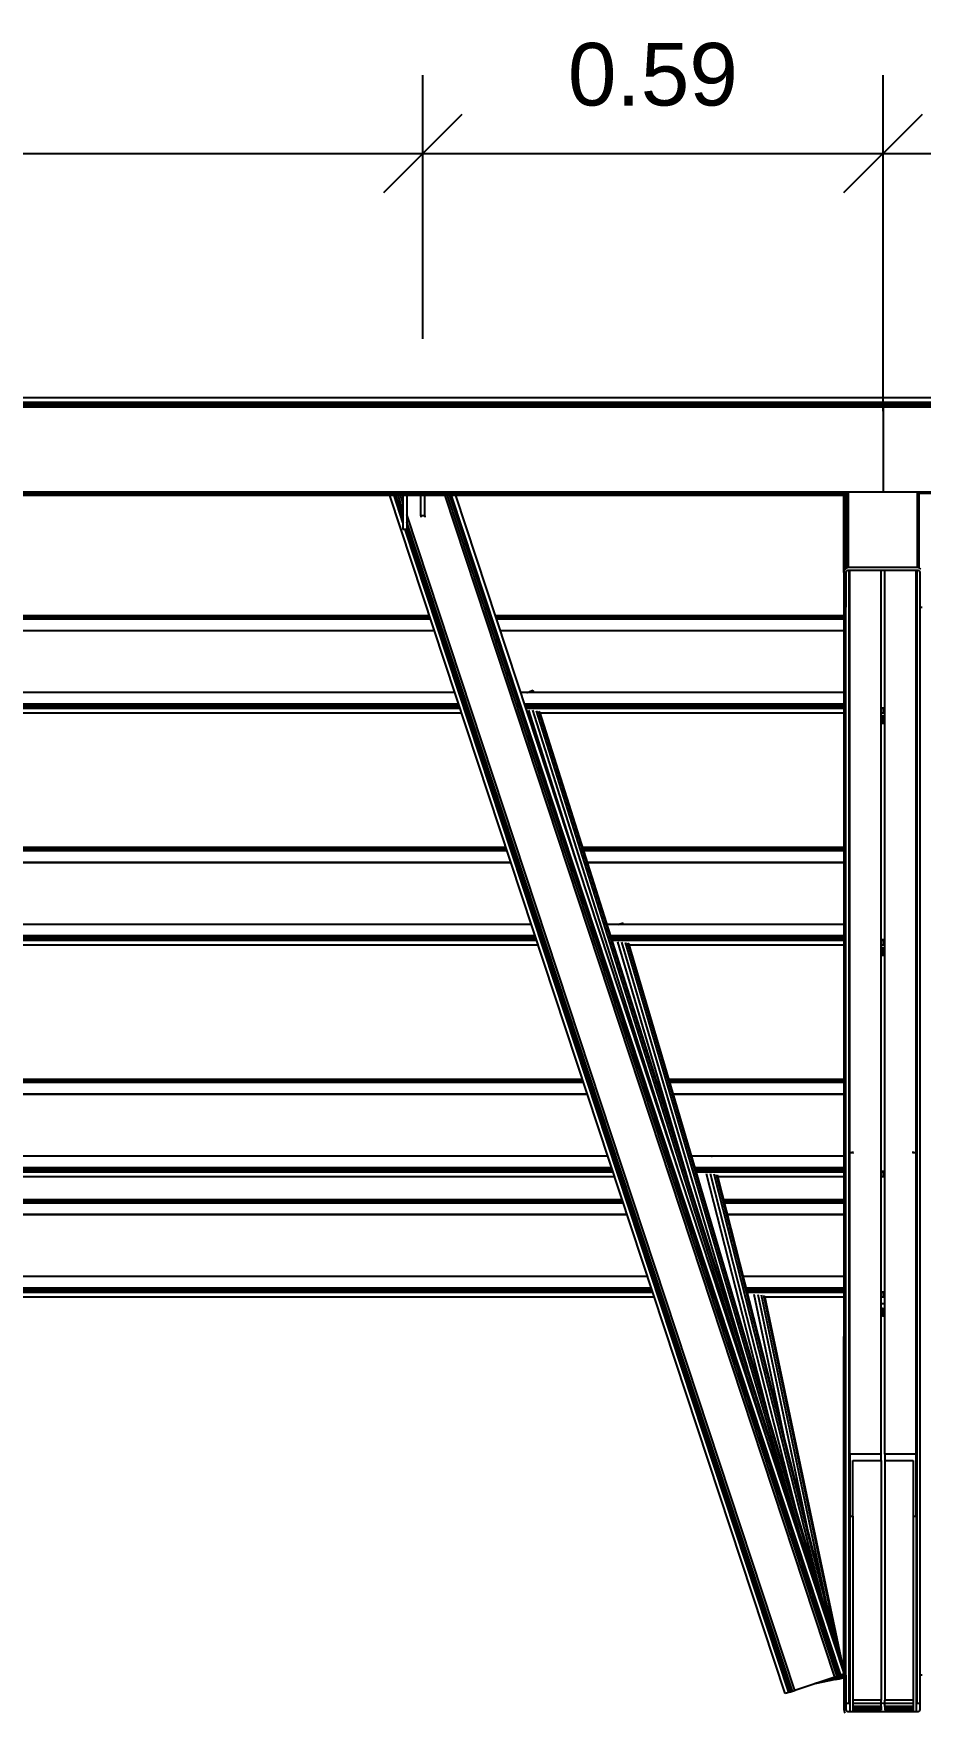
# Model space of a CAD drawing. Header units: millimetres. Extents: x 357 to 945, y 547 to 720.
# Drawn here: x 700.541 to 701.675, y 646.28 to 648.425 of the extents above; entities that cross this region are included whole.
import ezdxf

# ---------------------------------------------------------------- set-up
doc = ezdxf.new("R2010")
doc.units = ezdxf.units.MM
doc.header["$PDMODE"] = 34
doc.layers.add('LCL - COTAS', color=30, linetype='Continuous')
doc.layers.add('PLANTA-VIS', color=7, linetype='Continuous')
doc.styles.add('Arial', font='arial.ttf')
doc.dimstyles.new('1-100', dxfattribs={"dimscale": 2, "dimtxt": 0.04, "dimasz": 0.05, "dimexe": 0.05, "dimexo": 0.1, "dimgap": 0.03, "dimtad": 1, "dimzin": 1, "dimdsep": 46, "dimtxsty": 'Arial', "dimblk": 'OBLIQUE', "dimcen": 0, "dimclrd": 256, "dimclre": 256, "dimclrt": 256, "dimadec": 0, "dimazin": 0, "dimtfac": 1, "dimtofl": 0, "dimtmove": 2, "dimatfit": 3, "dimldrblk": 'OBLIQUE', "dimfxl": 0.04, "dimtolj": 1, "dimtzin": 1, "dimarcsym": 0})

# ---------------------------------------------------------------- blocks, each defined once
blk = doc.blocks.new('_OBLIQUE')
at = {"color": 0, "linetype": 'ByBlock', "lineweight": -2}
blk.add_line((-0.5, -0.5), (0.5, 0.5), dxfattribs=at)
blk = doc.blocks.new('*D190')
at = {"layer": 'Defpoints', "color": 0, "transparency": 16777216}
for p in [(701.0386, 648.2721), (698.3656, 647.8351), (701.0386, 647.8351)]:
    blk.add_point(p, dxfattribs=at)
at = {"layer": 'LCL - COTAS', "lineweight": -2, "transparency": 16777216}
for p, q in [((698.3656, 648.0351), (698.3656, 648.3721)), ((701.0386, 648.0351), (701.0386, 648.3721)), ((698.3656, 648.2721), (701.0386, 648.2721))]:
    blk.add_line(p, q, dxfattribs=at)
at = {"layer": 'LCL - COTAS', "lineweight": -2, "transparency": 16777216, "xscale": 0.1, "yscale": 0.1, "zscale": 0.1, "rotation": 180}
blk.add_blockref('_OBLIQUE', (698.3656, 648.2721), dxfattribs=at)
at = {"layer": 'LCL - COTAS', "lineweight": -2, "transparency": 16777216, "xscale": 0.1, "yscale": 0.1, "zscale": 0.1}
blk.add_blockref('_OBLIQUE', (701.0386, 648.2721), dxfattribs=at)
at = {"layer": 'LCL - COTAS', "transparency": 16777216, "insert": (699.7021, 648.3729), "char_height": 0.08, "attachment_point": 5, "style": 'Arial'}
blk.add_mtext('\\A1;2.67', dxfattribs=at)
blk = doc.blocks.new('*D192')
at = {"layer": 'Defpoints', "color": 0, "transparency": 16777216}
for p in [(701.6271, 648.2721), (701.6271, 647.9597), (701.0386, 647.8351)]:
    blk.add_point(p, dxfattribs=at)
at = {"layer": 'LCL - COTAS', "lineweight": -2, "transparency": 16777216}
for p, q in [((701.0386, 648.0351), (701.0386, 648.3721)), ((701.6271, 648.1597), (701.6271, 648.3721)), ((701.0386, 648.2721), (701.6271, 648.2721))]:
    blk.add_line(p, q, dxfattribs=at)
at = {"layer": 'LCL - COTAS', "lineweight": -2, "transparency": 16777216, "xscale": 0.1, "yscale": 0.1, "zscale": 0.1, "rotation": 180}
blk.add_blockref('_OBLIQUE', (701.0386, 648.2721), dxfattribs=at)
at = {"layer": 'LCL - COTAS', "lineweight": -2, "transparency": 16777216, "xscale": 0.1, "yscale": 0.1, "zscale": 0.1}
blk.add_blockref('_OBLIQUE', (701.6271, 648.2721), dxfattribs=at)
at = {"layer": 'LCL - COTAS', "transparency": 16777216, "insert": (701.3328, 648.3729), "char_height": 0.08, "attachment_point": 5, "style": 'Arial'}
blk.add_mtext('\\A1;0.59', dxfattribs=at)
blk = doc.blocks.new('*D198')
at = {"layer": 'Defpoints', "color": 0, "transparency": 16777216}
for p in [(702.2156, 648.2721), (702.2156, 647.8351), (701.6271, 647.7428)]:
    blk.add_point(p, dxfattribs=at)
at = {"layer": 'LCL - COTAS', "lineweight": -2, "transparency": 16777216}
for p, q in [((701.6271, 647.9428), (701.6271, 648.3721)), ((702.2156, 648.0351), (702.2156, 648.3721)), ((701.6271, 648.2721), (702.2156, 648.2721))]:
    blk.add_line(p, q, dxfattribs=at)
at = {"layer": 'LCL - COTAS', "lineweight": -2, "transparency": 16777216, "xscale": 0.1, "yscale": 0.1, "zscale": 0.1, "rotation": 180}
blk.add_blockref('_OBLIQUE', (701.6271, 648.2721), dxfattribs=at)
at = {"layer": 'LCL - COTAS', "lineweight": -2, "transparency": 16777216, "xscale": 0.1, "yscale": 0.1, "zscale": 0.1}
blk.add_blockref('_OBLIQUE', (702.2156, 648.2721), dxfattribs=at)
at = {"layer": 'LCL - COTAS', "transparency": 16777216, "insert": (701.9214, 648.3729), "char_height": 0.08, "attachment_point": 5, "style": 'Arial'}
blk.add_mtext('\\A1;0.59', dxfattribs=at)

msp = doc.modelspace()

# ---------------------------------------------------------------- linework, layer by layer
at = {"layer": 'PLANTA-VIS', "extrusion": (0, 1, 0)}
for p, q in [((701.6271, 647.95968), (697.7771, 647.95968)), ((706.5271, 647.95968), (701.6271, 647.95968)), ((701.6271, 647.95372), (701.6271, 647.95968)), ((701.6271, 647.95372), (701.6271, 647.95968)), ((701.6271, 647.95372), (697.7771, 647.95372)), ((701.6271, 647.95306), (697.7771, 647.95306)), ((701.6271, 647.95175), (697.7771, 647.95175)), ((701.6271, 647.94998), (697.7771, 647.94998)), ((701.6271, 647.94803), (697.7771, 647.94803)), ((706.5271, 647.95372), (701.6271, 647.95372)), ((701.6271, 647.95306), (701.6271, 647.95372)), ((701.6271, 647.95306), (701.6271, 647.95372)), ((706.5271, 647.95306), (701.6271, 647.95306)), ((701.6271, 647.95175), (701.6271, 647.95306)), ((701.6271, 647.95175), (701.6271, 647.95306)), ((706.5271, 647.95175), (701.6271, 647.95175)), ((701.6271, 647.94998), (701.6271, 647.95175)), ((701.6271, 647.94998), (701.6271, 647.95175)), ((706.5271, 647.94998), (701.6271, 647.94998)), ((701.6271, 647.94803), (701.6271, 647.94998)), ((701.6271, 647.94803), (701.6271, 647.94998)), ((706.5271, 647.94803), (701.6271, 647.94803)), ((701.6271, 647.94803), (701.6271, 647.83926)), ((701.6271, 647.94803), (701.6271, 647.83926)), ((701.6271, 647.83926), (697.7771, 647.83926)), ((701.58025, 647.83742), (697.82394, 647.83742)), ((701.5784, 647.83598), (697.8258, 647.83598)), ((701.57767, 647.83515), (697.82652, 647.83515)), ((701.57751, 647.83506), (697.82668, 647.83506)), ((701.50181, 646.30351), (700.99644, 647.83506)), ((701.0131, 647.80051), (701.0017, 647.83506)), ((701.0131, 647.80246), (701.00235, 647.83506)), ((701.0131, 647.80798), (701.00417, 647.83506)), ((701.0131, 647.81627), (701.0069, 647.83506)), ((701.0131, 647.82605), (701.01013, 647.83506)), ((701.0131, 647.83506), (701.0131, 647.79139)), ((701.0181, 647.83506), (701.0181, 647.79139)), ((701.0361, 647.80919), (701.0361, 647.83506)), ((701.0411, 647.80919), (701.0411, 647.83506)), ((701.56544, 646.3245), (701.06699, 647.83506)), ((701.56834, 646.32546), (701.07021, 647.83506)), ((701.57081, 646.32627), (701.07295, 647.83506)), ((701.57246, 646.32682), (701.07478, 647.83506)), ((701.57303, 646.32701), (701.07541, 647.83506)), ((701.57778, 646.32857), (701.08068, 647.83506)), ((701.5771, 647.73672), (701.5771, 647.83506)), ((701.57755, 647.73904), (701.57755, 647.8351)), ((701.57885, 647.74101), (701.57885, 647.83658)), ((701.5808, 647.74233), (701.5808, 647.83777)), ((701.5831, 647.74279), (701.5831, 647.8382)), ((706.5271, 647.83926), (701.6271, 647.83926)), ((701.6271, 647.83926), (701.6271, 647.8382)), ((701.6271, 647.83926), (701.6271, 647.8382)), ((701.6711, 647.74279), (701.6711, 647.8382)), ((701.67339, 647.74233), (701.67339, 647.83777)), ((705.38025, 647.83742), (701.67394, 647.83742)), ((701.51416, 646.30758), (701.0181, 647.8109)), ((701.0411, 647.80919), (701.0361, 647.80919)), ((701.0361, 647.80919), (701.0361, 647.80724)), ((701.0411, 647.80919), (701.0411, 647.80724)), ((701.0181, 647.79139), (701.0131, 647.79139)), ((701.50656, 646.30507), (701.01611, 647.79139)), ((701.50714, 646.30526), (701.01676, 647.79139)), ((701.51125, 646.30662), (701.0181, 647.80112)), ((701.50878, 646.30581), (701.0181, 647.79282)), ((701.57755, 647.73904), (701.5771, 647.73672)), ((701.5771, 647.73672), (701.5771, 647.69222)), ((701.57885, 647.74101), (701.57755, 647.73904)), ((701.5808, 647.74233), (701.57885, 647.74101)), ((701.5801, 647.73672), (701.58033, 647.73788)), ((701.5801, 647.69222), (701.5801, 647.73672)), ((701.58033, 647.73788), (701.58098, 647.73886)), ((701.5831, 647.74279), (701.5808, 647.74233)), ((701.58098, 647.73886), (701.58195, 647.73953)), ((701.58195, 647.73953), (701.5831, 647.73975)), ((701.6711, 647.74279), (701.5831, 647.74279)), ((701.5831, 647.73975), (701.6711, 647.73975)), ((701.5836, 646.29104), (701.5836, 647.73975)), ((701.5846, 646.99657), (701.5846, 647.73975)), ((701.6246, 646.60951), (701.6246, 647.73975)), ((701.6296, 646.60951), (701.6296, 647.73975)), ((701.6696, 646.99657), (701.6696, 647.73975)), ((701.6706, 646.29104), (701.6706, 647.73975)), ((701.67339, 647.74233), (701.6711, 647.74279)), ((701.6711, 647.73975), (701.67224, 647.73953)), ((701.67224, 647.73953), (701.67322, 647.73886)), ((701.67322, 647.73886), (701.67387, 647.73788)), ((701.67534, 647.74101), (701.67339, 647.74233)), ((701.67387, 647.73788), (701.6741, 647.73672)), ((701.6741, 647.73672), (701.6741, 647.69222)), ((701.04798, 647.67887), (698.35622, 647.67887)), ((701.0475, 647.68031), (698.35669, 647.68031)), ((701.04723, 647.68114), (698.35697, 647.68114)), ((701.0472, 647.68123), (698.357, 647.68123)), ((701.5771, 647.68123), (701.13144, 647.68123)), ((701.5771, 647.68114), (701.13147, 647.68114)), ((701.5771, 647.68031), (701.13174, 647.68031)), ((701.5771, 647.67887), (701.13222, 647.67887)), ((701.5771, 647.69222), (701.5801, 647.69222)), ((701.5771, 647.69222), (701.5771, 646.75994)), ((701.5796, 646.32715), (701.5796, 647.69222)), ((701.6741, 647.69222), (701.6771, 647.69222)), ((701.6746, 646.32715), (701.6746, 647.69222)), ((701.0536, 647.66183), (698.3506, 647.66183)), ((701.05348, 647.6622), (698.35072, 647.6622)), ((701.04858, 647.67703), (698.35561, 647.67703)), ((701.5771, 647.67703), (701.13282, 647.67703)), ((701.5771, 647.6622), (701.13772, 647.6622)), ((701.5771, 647.66183), (701.13784, 647.66183)), ((701.07958, 647.58309), (698.32461, 647.58309)), ((701.5771, 647.58309), (701.16382, 647.58309)), ((701.17165, 647.58309), (701.176, 647.58447)), ((701.17167, 647.58309), (701.17198, 647.58319)), ((701.17198, 647.58319), (701.176, 647.58447)), ((701.17201, 647.58309), (701.17198, 647.58319)), ((701.17477, 647.58407), (701.17486, 647.58411)), ((701.17963, 647.58562), (701.17486, 647.58411)), ((701.176, 647.58447), (701.17869, 647.58532)), ((701.17644, 647.58309), (701.176, 647.58447)), ((701.17869, 647.58532), (701.17963, 647.58562)), ((701.1794, 647.58309), (701.17869, 647.58532)), ((701.18043, 647.58309), (701.17963, 647.58562)), ((701.08832, 647.55661), (698.31588, 647.55661)), ((701.08635, 647.56257), (698.31784, 647.56257)), ((701.08614, 647.56323), (698.31806, 647.56323)), ((701.0857, 647.56455), (698.3185, 647.56455)), ((701.08512, 647.56631), (698.31908, 647.56631)), ((701.08448, 647.56826), (698.31972, 647.56826)), ((701.5771, 647.56826), (701.16872, 647.56826)), ((701.5771, 647.56631), (701.16936, 647.56631)), ((701.5771, 647.56455), (701.16994, 647.56455)), ((701.5771, 647.56323), (701.17037, 647.56323)), ((701.5771, 647.56257), (701.17059, 647.56257)), ((701.23806, 647.35811), (701.17394, 647.56055)), ((701.36807, 646.96411), (701.1792, 647.5604)), ((701.47839, 646.62977), (701.18376, 647.55997)), ((701.55217, 646.4062), (701.18692, 647.55934)), ((701.57793, 646.32812), (701.18819, 647.55859)), ((701.5771, 647.55661), (701.18882, 647.55661)), ((701.6271, 647.56323), (701.6246, 647.56323)), ((701.6271, 647.56257), (701.6246, 647.56257)), ((701.6271, 647.55661), (701.6246, 647.55661)), ((701.62506, 647.55028), (701.62501, 647.54972)), ((701.62501, 647.54972), (701.6296, 647.55005)), ((701.62514, 647.55082), (701.62506, 647.55028)), ((701.62506, 647.55028), (701.6296, 647.55062)), ((701.62525, 647.55133), (701.62514, 647.55082)), ((701.62514, 647.55082), (701.6296, 647.55115)), ((701.62539, 647.55179), (701.62525, 647.55133)), ((701.62525, 647.55133), (701.6296, 647.55165)), ((701.62556, 647.5522), (701.62539, 647.55179)), ((701.62539, 647.55179), (701.6296, 647.5521)), ((701.62575, 647.55255), (701.62556, 647.5522)), ((701.62556, 647.5522), (701.6296, 647.55249)), ((701.62596, 647.55284), (701.62575, 647.55255)), ((701.62575, 647.55255), (701.6296, 647.55283)), ((701.62596, 647.55284), (701.6296, 647.5531)), ((701.62619, 647.55306), (701.62596, 647.55284)), ((701.62619, 647.55306), (701.6296, 647.55331)), ((701.62644, 647.5532), (701.62619, 647.55306)), ((701.62644, 647.5532), (701.6296, 647.55344)), ((701.62669, 647.55328), (701.62644, 647.5532)), ((701.62669, 647.55328), (701.6296, 647.55349)), ((701.6271, 647.56382), (701.6271, 647.56323)), ((701.6271, 647.56382), (701.6271, 647.56323)), ((701.6296, 647.56323), (701.6271, 647.56323)), ((701.6271, 647.56323), (701.6271, 647.56257)), ((701.6271, 647.56323), (701.6271, 647.56257)), ((701.6296, 647.56257), (701.6271, 647.56257)), ((701.6271, 647.56257), (701.6271, 647.55661)), ((701.6271, 647.56257), (701.6271, 647.55661)), ((701.6296, 647.55661), (701.6271, 647.55661)), ((701.62491, 647.54854), (701.62489, 647.54794)), ((701.62489, 647.54794), (701.6249, 647.54735)), ((701.6249, 647.54735), (701.62496, 647.54679)), ((701.62496, 647.54913), (701.62491, 647.54854)), ((701.625, 647.5494), (701.62496, 647.54913)), ((701.62496, 647.54679), (701.62504, 647.54625)), ((701.62501, 647.54972), (701.625, 647.54913)), ((701.625, 647.54913), (701.6296, 647.54947)), ((701.625, 647.54913), (701.62501, 647.54854)), ((701.62501, 647.54854), (701.6296, 647.54887)), ((701.62501, 647.54854), (701.62507, 647.54794)), ((701.62504, 647.54625), (701.62516, 647.54574)), ((701.62507, 647.54794), (701.6296, 647.54827)), ((701.62507, 647.54794), (701.62515, 647.54735)), ((701.62515, 647.54735), (701.6296, 647.54768)), ((701.62515, 647.54735), (701.62526, 647.54679)), ((701.62516, 647.54574), (701.6253, 647.54528)), ((701.62526, 647.54679), (701.6296, 647.5471)), ((701.62526, 647.54679), (701.62541, 647.54625)), ((701.6253, 647.54528), (701.62548, 647.54487)), ((701.62541, 647.54625), (701.6296, 647.54655)), ((701.62541, 647.54625), (701.62558, 647.54574)), ((701.62548, 647.54487), (701.62568, 647.54452)), ((701.62558, 647.54574), (701.6296, 647.54604)), ((701.62558, 647.54574), (701.62577, 647.54528)), ((701.62568, 647.54452), (701.62591, 647.54424)), ((701.62577, 647.54528), (701.6296, 647.54556)), ((701.62577, 647.54528), (701.62599, 647.54487)), ((701.62591, 647.54424), (701.62615, 647.54402)), ((701.62599, 647.54487), (701.6296, 647.54514)), ((701.62599, 647.54487), (701.62622, 647.54452)), ((701.62615, 647.54402), (701.62641, 647.54387)), ((701.62622, 647.54452), (701.6296, 647.54477)), ((701.62622, 647.54452), (701.62647, 647.54424)), ((701.62641, 647.54387), (701.62668, 647.54379)), ((701.62647, 647.54424), (701.6296, 647.54447)), ((701.62647, 647.54424), (701.62673, 647.54402)), ((701.62668, 647.54379), (701.62695, 647.54379)), ((701.6296, 647.54357), (701.62668, 647.54379)), ((701.62673, 647.54402), (701.6296, 647.54423)), ((701.62673, 647.54402), (701.62699, 647.54387)), ((701.62695, 647.54379), (701.62723, 647.54387)), ((701.6296, 647.54359), (701.62695, 647.54379)), ((701.62699, 647.54387), (701.6296, 647.54406)), ((701.62699, 647.54387), (701.62711, 647.54383)), ((701.6296, 647.54368), (701.62723, 647.54387)), ((701.62781, 647.54383), (701.6296, 647.54396)), ((701.6296, 647.54385), (701.62897, 647.5439)), ((701.62914, 647.54391), (701.6296, 647.54395)), ((701.14634, 647.38078), (698.25786, 647.38078)), ((701.14573, 647.38262), (698.25846, 647.38262)), ((701.14526, 647.38406), (698.25894, 647.38406)), ((701.14498, 647.38489), (698.25921, 647.38489)), ((701.14495, 647.38498), (698.25924, 647.38498)), ((701.5771, 647.38498), (701.24318, 647.38498)), ((701.5771, 647.38489), (701.24321, 647.38489)), ((701.5771, 647.38406), (701.24347, 647.38406)), ((701.5771, 647.38262), (701.24393, 647.38262)), ((701.5771, 647.38078), (701.24451, 647.38078)), ((701.15136, 647.36558), (698.25284, 647.36558)), ((701.15123, 647.36595), (698.25296, 647.36595)), ((701.5771, 647.36595), (701.24921, 647.36595)), ((701.5771, 647.36558), (701.24933, 647.36558)), ((701.18223, 647.27201), (698.22196, 647.27201)), ((701.17734, 647.28684), (698.22686, 647.28684)), ((701.5771, 647.28684), (701.27427, 647.28684)), ((701.5771, 647.27201), (701.27897, 647.27201)), ((701.28823, 647.28684), (701.29061, 647.28754)), ((701.28948, 647.2872), (701.29331, 647.28834)), ((701.29061, 647.28754), (701.29331, 647.28834)), ((701.29082, 647.28684), (701.29061, 647.28754)), ((701.29331, 647.28834), (701.29426, 647.28862)), ((701.29376, 647.28684), (701.29331, 647.28834)), ((701.29479, 647.28684), (701.29426, 647.28862)), ((701.18608, 647.26036), (698.21812, 647.26036)), ((701.18411, 647.26632), (698.22009, 647.26632)), ((701.18389, 647.26698), (698.2203, 647.26698)), ((701.18346, 647.2683), (698.22074, 647.2683)), ((701.18287, 647.27006), (698.22132, 647.27006)), ((701.5771, 647.27006), (701.27958, 647.27006)), ((701.5771, 647.2683), (701.28014, 647.2683)), ((701.5771, 647.26698), (701.28056, 647.26698)), ((701.5771, 647.26632), (701.28077, 647.26632)), ((701.37736, 646.96137), (701.28789, 647.2643)), ((701.45414, 646.71895), (701.29312, 647.26415)), ((701.5193, 646.51323), (701.29765, 647.26372)), ((701.56277, 646.37599), (701.30077, 647.26309)), ((701.57816, 646.32737), (701.30202, 647.26234)), ((701.5771, 647.26036), (701.30261, 647.26036)), ((701.6271, 647.26698), (701.6246, 647.26698)), ((701.6271, 647.26632), (701.6246, 647.26632)), ((701.6271, 647.26036), (701.6246, 647.26036)), ((701.62465, 647.25457), (701.6246, 647.25445)), ((701.62489, 647.25507), (701.62465, 647.25457)), ((701.62516, 647.25553), (701.62489, 647.25507)), ((701.6249, 647.25347), (701.62489, 647.25288)), ((701.62489, 647.25288), (701.6296, 647.25325)), ((701.62489, 647.25288), (701.62491, 647.25229)), ((701.62496, 647.25403), (701.6249, 647.25347)), ((701.6249, 647.25347), (701.6296, 647.25383)), ((701.62491, 647.25229), (701.6296, 647.25265)), ((701.62491, 647.25229), (701.62496, 647.25169)), ((701.62504, 647.25457), (701.62496, 647.25403)), ((701.62496, 647.25403), (701.6296, 647.2544)), ((701.62496, 647.25169), (701.6296, 647.25205)), ((701.62496, 647.25169), (701.62505, 647.2511)), ((701.62516, 647.25508), (701.62504, 647.25457)), ((701.62504, 647.25457), (701.6296, 647.25493)), ((701.62505, 647.2511), (701.6296, 647.25146)), ((701.62505, 647.2511), (701.62517, 647.25054)), ((701.62546, 647.25594), (701.62516, 647.25553)), ((701.6253, 647.25554), (701.62516, 647.25508)), ((701.62516, 647.25508), (701.6296, 647.25542)), ((701.62517, 647.25054), (701.6296, 647.25088)), ((701.62517, 647.25054), (701.62532, 647.25)), ((701.62548, 647.25595), (701.6253, 647.25554)), ((701.6253, 647.25554), (701.6296, 647.25587)), ((701.62532, 647.25), (701.6296, 647.25033)), ((701.62532, 647.25), (701.6255, 647.24949)), ((701.6255, 647.25597), (701.62546, 647.25594)), ((701.62568, 647.2563), (701.62548, 647.25595)), ((701.62548, 647.25595), (701.6296, 647.25627)), ((701.6255, 647.24949), (701.6296, 647.24981)), ((701.6255, 647.24949), (701.6257, 647.24903)), ((701.62568, 647.2563), (701.6296, 647.2566)), ((701.62591, 647.25658), (701.62568, 647.2563)), ((701.62591, 647.25658), (701.6296, 647.25687)), ((701.62615, 647.2568), (701.62591, 647.25658)), ((701.62615, 647.2568), (701.6296, 647.25707)), ((701.62641, 647.25695), (701.62615, 647.2568)), ((701.62641, 647.25695), (701.6296, 647.2572)), ((701.62668, 647.25703), (701.62641, 647.25695)), ((701.62668, 647.25703), (701.6296, 647.25726)), ((701.6271, 647.26757), (701.6271, 647.26698)), ((701.6271, 647.26757), (701.6271, 647.26698)), ((701.6296, 647.26698), (701.6271, 647.26698)), ((701.6271, 647.26698), (701.6271, 647.26632)), ((701.6271, 647.26698), (701.6271, 647.26632)), ((701.6296, 647.26632), (701.6271, 647.26632)), ((701.6271, 647.26632), (701.6271, 647.26036)), ((701.6271, 647.26632), (701.6271, 647.26036)), ((701.6296, 647.26036), (701.6271, 647.26036)), ((701.6246, 647.24922), (701.62468, 647.24904)), ((701.62468, 647.24904), (701.62493, 647.24863)), ((701.62493, 647.24863), (701.62521, 647.24828)), ((701.62521, 647.24828), (701.62551, 647.248)), ((701.62551, 647.248), (701.62585, 647.24778)), ((701.6257, 647.24903), (701.6296, 647.24934)), ((701.6257, 647.24903), (701.62593, 647.24862)), ((701.62585, 647.24778), (701.6262, 647.24763)), ((701.62593, 647.24862), (701.6296, 647.24891)), ((701.62593, 647.24862), (701.62617, 647.24827)), ((701.62617, 647.24827), (701.6296, 647.24854)), ((701.62617, 647.24827), (701.62643, 647.24799)), ((701.6262, 647.24763), (701.62657, 647.24755)), ((701.62643, 647.24799), (701.6296, 647.24823)), ((701.62643, 647.24799), (701.6267, 647.24777)), ((701.62657, 647.24755), (701.62695, 647.24755)), ((701.6296, 647.24719), (701.62657, 647.24755)), ((701.6267, 647.24777), (701.6296, 647.24799)), ((701.6267, 647.24777), (701.62698, 647.24762)), ((701.62695, 647.24755), (701.62711, 647.24759)), ((701.6296, 647.24723), (701.62695, 647.24755)), ((701.62698, 647.24762), (701.6296, 647.24782)), ((701.62698, 647.24762), (701.62711, 647.24758)), ((701.62759, 647.24757), (701.6296, 647.24773)), ((701.6296, 647.24735), (701.62772, 647.24758)), ((701.62876, 647.24764), (701.6296, 647.2477)), ((701.6296, 647.24755), (701.6288, 647.24764)), ((701.2441, 647.08453), (698.1601, 647.08453)), ((701.24349, 647.08637), (698.16071, 647.08637)), ((701.24301, 647.08781), (698.16118, 647.08781)), ((701.24274, 647.08864), (698.16146, 647.08864)), ((701.24271, 647.08873), (698.16149, 647.08873)), ((701.5771, 647.08873), (701.3533, 647.08873)), ((701.5771, 647.08864), (701.35333, 647.08864)), ((701.5771, 647.08781), (701.35357, 647.08781)), ((701.5771, 647.08637), (701.354, 647.08637)), ((701.5771, 647.08453), (701.35454, 647.08453)), ((701.24911, 647.06933), (698.15509, 647.06933)), ((701.24899, 647.0697), (698.15521, 647.0697)), ((701.5771, 647.0697), (701.35892, 647.0697)), ((701.5771, 647.06933), (701.35903, 647.06933)), ((701.5846, 646.99495), (701.5846, 646.99657)), ((701.5846, 646.99495), (701.5846, 646.99379)), ((701.5886, 646.99495), (701.5846, 646.99495)), ((701.5846, 646.60951), (701.5846, 646.99379)), ((701.5886, 646.99495), (701.5886, 646.99657)), ((701.5886, 646.99495), (701.5886, 646.99379)), ((701.6656, 646.99495), (701.6656, 646.99657)), ((701.6656, 646.99495), (701.6656, 646.99379)), ((701.6696, 646.99495), (701.6656, 646.99495)), ((701.6696, 646.99495), (701.6696, 646.99657)), ((701.6696, 646.99495), (701.6696, 646.99379)), ((701.6696, 646.60951), (701.6696, 646.99379)), ((701.28165, 646.97073), (698.12255, 646.97073)), ((701.28121, 646.97205), (698.12298, 646.97205)), ((701.28063, 646.97381), (698.12357, 646.97381)), ((701.27999, 646.97576), (698.12421, 646.97576)), ((701.27509, 646.99059), (698.1291, 646.99059)), ((701.5771, 646.99059), (701.38228, 646.99059)), ((701.5771, 646.97576), (701.38666, 646.97576)), ((701.5771, 646.97381), (701.38724, 646.97381)), ((701.5771, 646.97205), (701.38776, 646.97205)), ((701.5771, 646.97073), (701.38815, 646.97073)), ((701.40775, 646.99059), (701.4081, 646.99068)), ((701.40775, 646.99059), (701.4081, 646.99068)), ((701.4081, 646.99068), (701.40906, 646.99092)), ((701.40813, 646.99059), (701.4081, 646.99068)), ((701.40915, 646.99059), (701.40906, 646.99092)), ((701.6271, 646.97073), (701.6246, 646.97073)), ((701.6271, 646.97132), (701.6271, 646.97073)), ((701.6271, 646.97132), (701.6271, 646.97073)), ((701.6296, 646.97073), (701.6271, 646.97073)), ((701.6271, 646.97073), (701.6271, 646.97007)), ((701.6271, 646.97073), (701.6271, 646.97007)), ((701.28383, 646.96411), (698.12036, 646.96411)), ((701.28186, 646.97007), (698.12233, 646.97007)), ((701.5771, 646.97007), (701.38834, 646.97007)), ((701.48043, 646.65828), (701.40147, 646.96805)), ((701.51791, 646.53139), (701.40665, 646.9679)), ((701.5497, 646.42374), (701.41111, 646.96747)), ((701.57093, 646.35185), (701.41418, 646.96684)), ((701.57825, 646.32715), (701.41539, 646.96609)), ((701.5771, 646.96411), (701.4159, 646.96411)), ((701.6271, 646.97007), (701.6246, 646.97007)), ((701.6271, 646.96411), (701.6246, 646.96411)), ((701.6296, 646.97007), (701.6271, 646.97007)), ((701.6271, 646.97007), (701.6271, 646.96411)), ((701.6271, 646.97007), (701.6271, 646.96411)), ((701.6296, 646.96411), (701.6271, 646.96411)), ((701.29487, 646.93065), (698.10932, 646.93065)), ((701.29427, 646.93248), (698.10993, 646.93248)), ((701.29379, 646.93393), (698.11041, 646.93393)), ((701.29352, 646.93476), (698.11068, 646.93476)), ((701.29349, 646.93485), (698.11071, 646.93485)), ((701.5771, 646.93485), (701.42335, 646.93485)), ((701.5771, 646.93476), (701.42338, 646.93476)), ((701.5771, 646.93393), (701.42359, 646.93393)), ((701.5771, 646.93248), (701.42396, 646.93248)), ((701.5771, 646.93065), (701.42442, 646.93065)), ((701.29989, 646.91544), (698.10431, 646.91544)), ((701.29977, 646.91581), (698.10443, 646.91581)), ((701.5771, 646.91581), (701.42821, 646.91581)), ((701.5771, 646.91544), (701.4283, 646.91544)), ((701.33077, 646.82186), (698.07343, 646.82186)), ((701.32587, 646.8367), (698.07832, 646.8367)), ((701.5771, 646.8367), (701.44837, 646.8367)), ((701.5771, 646.82186), (701.45215, 646.82186)), ((701.3346, 646.81025), (698.06959, 646.81025)), ((701.33264, 646.81618), (698.07155, 646.81618)), ((701.33243, 646.81684), (698.07177, 646.81684)), ((701.33199, 646.81815), (698.0722, 646.81815)), ((701.33141, 646.81992), (698.07279, 646.81992)), ((701.5771, 646.81992), (701.45265, 646.81992)), ((701.5771, 646.81815), (701.4531, 646.81815)), ((701.5771, 646.81684), (701.45343, 646.81684)), ((701.5771, 646.81618), (701.4536, 646.81618)), ((701.50057, 646.6319), (701.46214, 646.81354)), ((701.5305, 646.51447), (701.46726, 646.81339)), ((701.55587, 646.41495), (701.47166, 646.81297)), ((701.57278, 646.3486), (701.47467, 646.81234)), ((701.57833, 646.32715), (701.47584, 646.81159)), ((701.5771, 646.81025), (701.47613, 646.81025)), ((701.6271, 646.81684), (701.6246, 646.81684)), ((701.6271, 646.81618), (701.6246, 646.81618)), ((701.6271, 646.81025), (701.6246, 646.81025)), ((701.6296, 646.80181), (701.6246, 646.80181)), ((701.6271, 646.81745), (701.6271, 646.81684)), ((701.6271, 646.81745), (701.6271, 646.81684)), ((701.6296, 646.81684), (701.6271, 646.81684)), ((701.6271, 646.81684), (701.6271, 646.81618)), ((701.6271, 646.81684), (701.6271, 646.81618)), ((701.6296, 646.81618), (701.6271, 646.81618)), ((701.6271, 646.81618), (701.6271, 646.81025)), ((701.6271, 646.81618), (701.6271, 646.81025)), ((701.6296, 646.81025), (701.6271, 646.81025)), ((701.6246, 646.79384), (701.6296, 646.79444)), ((701.62468, 646.79428), (701.6246, 646.7941)), ((701.6246, 646.79335), (701.6296, 646.79396)), ((701.6246, 646.79283), (701.6296, 646.79344)), ((701.6246, 646.79227), (701.6296, 646.79288)), ((701.6246, 646.79169), (701.6296, 646.7923)), ((701.6246, 646.7911), (701.6296, 646.7917)), ((701.6246, 646.79049), (701.6296, 646.7911)), ((701.6246, 646.78989), (701.6296, 646.7905)), ((701.6246, 646.78931), (701.6296, 646.78992)), ((701.6246, 646.78887), (701.62465, 646.78875)), ((701.62465, 646.78875), (701.6296, 646.78935)), ((701.62465, 646.78875), (701.62489, 646.78825)), ((701.62468, 646.79428), (701.6296, 646.79488)), ((701.62493, 646.79469), (701.62468, 646.79428)), ((701.62489, 646.78825), (701.6296, 646.78882)), ((701.62489, 646.78825), (701.62516, 646.78779)), ((701.62493, 646.79469), (701.6296, 646.79526)), ((701.62521, 646.79504), (701.62493, 646.79469)), ((701.62516, 646.78779), (701.6296, 646.78833)), ((701.62516, 646.78779), (701.62546, 646.78738)), ((701.62521, 646.79504), (701.6296, 646.79557)), ((701.62551, 646.79533), (701.62521, 646.79504)), ((701.62546, 646.78738), (701.6296, 646.78788)), ((701.62546, 646.78738), (701.62579, 646.78703)), ((701.62551, 646.79533), (701.6296, 646.79582)), ((701.62585, 646.79554), (701.62551, 646.79533)), ((701.62579, 646.78703), (701.6296, 646.78749)), ((701.62579, 646.78703), (701.62614, 646.78675)), ((701.62585, 646.79554), (701.6296, 646.796)), ((701.6262, 646.79569), (701.62585, 646.79554)), ((701.62614, 646.78675), (701.6296, 646.78717)), ((701.62614, 646.78675), (701.62651, 646.78653)), ((701.6262, 646.79569), (701.6296, 646.79611)), ((701.62657, 646.79577), (701.6262, 646.79569)), ((701.62651, 646.78653), (701.6296, 646.7869)), ((701.62651, 646.78653), (701.62688, 646.78638)), ((701.62657, 646.79577), (701.6296, 646.79614)), ((701.62688, 646.78638), (701.6296, 646.78671)), ((701.62688, 646.78638), (701.62726, 646.7863)), ((701.62726, 646.7863), (701.6296, 646.78659)), ((701.62726, 646.7863), (701.62764, 646.7863)), ((701.62764, 646.7863), (701.6296, 646.78654)), ((701.5771, 646.33297), (701.5771, 646.75994)), ((701.6246, 646.60951), (701.5846, 646.60951)), ((701.5846, 646.60951), (701.5846, 646.53045)), ((701.6246, 646.6016), (701.6246, 646.60951)), ((701.6696, 646.60951), (701.6296, 646.60951)), ((701.6296, 646.60951), (701.6296, 646.6016)), ((701.6696, 646.53045), (701.6696, 646.60951)), ((701.5886, 646.53045), (701.5886, 646.6016)), ((701.5886, 646.6016), (701.6246, 646.6016)), ((701.6246, 646.6016), (701.6246, 646.29507)), ((701.6296, 646.6016), (701.6296, 646.29507)), ((701.6296, 646.6016), (701.6656, 646.6016)), ((701.6656, 646.6016), (701.6656, 646.53045)), ((701.5846, 646.53045), (701.5846, 646.28015)), ((701.5846, 646.53045), (701.5886, 646.53045)), ((701.5886, 646.53045), (701.5886, 646.28015)), ((701.6656, 646.53045), (701.6656, 646.28015)), ((701.6656, 646.53045), (701.6696, 646.53045)), ((701.6696, 646.53045), (701.6696, 646.28015)), ((701.57028, 646.32569), (701.5743, 646.32697)), ((701.57684, 646.32826), (701.57081, 646.32627)), ((701.57246, 646.32682), (701.57081, 646.32627)), ((701.57778, 646.32857), (701.57246, 646.32682)), ((701.57303, 646.32701), (701.57246, 646.32682)), ((701.57699, 646.32782), (701.57258, 646.32642)), ((701.57286, 646.32651), (701.57699, 646.32782)), ((701.57778, 646.32857), (701.57303, 646.32701)), ((701.57352, 646.32672), (701.57699, 646.32782)), ((701.5743, 646.32697), (701.57417, 646.32737)), ((701.5743, 646.32697), (701.57699, 646.32782)), ((701.57451, 646.32629), (701.57431, 646.32696)), ((701.57451, 646.32629), (701.5771, 646.32705)), ((701.57699, 646.32782), (701.57685, 646.32826)), ((701.57699, 646.32782), (701.57793, 646.32812)), ((701.5772, 646.32715), (701.577, 646.32782)), ((701.5801, 646.32715), (701.5771, 646.32715)), ((701.5771, 646.32715), (701.5771, 646.28315)), ((701.57742, 646.32715), (701.57816, 646.32737)), ((701.5801, 646.28315), (701.5801, 646.32715)), ((701.6741, 646.32715), (701.6741, 646.28315)), ((701.6771, 646.32715), (701.6741, 646.32715)), ((701.50656, 646.30507), (701.50714, 646.30526)), ((701.50714, 646.30526), (701.50878, 646.30581)), ((701.51125, 646.30662), (701.5079, 646.30551)), ((701.50878, 646.30581), (701.51125, 646.30662)), ((701.51125, 646.30662), (701.51416, 646.30758)), ((701.56544, 646.3245), (701.51416, 646.30758)), ((701.56554, 646.32418), (701.53966, 646.31599)), ((701.56554, 646.32419), (701.5398, 646.31604)), ((701.57521, 646.32353), (701.53981, 646.31604)), ((701.57521, 646.32353), (701.53982, 646.31604)), ((701.57487, 646.32498), (701.53983, 646.31604)), ((701.56621, 646.32163), (701.53983, 646.31604)), ((701.57451, 646.32629), (701.53985, 646.31605)), ((701.56596, 646.32271), (701.53985, 646.31605)), ((701.56596, 646.32271), (701.53986, 646.31605)), ((701.57451, 646.32629), (701.53989, 646.31606)), ((701.56569, 646.32369), (701.53996, 646.31608)), ((701.56544, 646.3245), (701.57002, 646.32601)), ((701.56834, 646.32546), (701.56544, 646.3245)), ((701.56554, 646.32419), (701.56544, 646.3245)), ((701.56554, 646.32419), (701.57028, 646.32569)), ((701.56569, 646.32369), (701.56555, 646.32419)), ((701.56569, 646.32369), (701.57046, 646.3251)), ((701.56596, 646.32271), (701.56571, 646.32369)), ((701.56596, 646.32271), (701.57078, 646.32394)), ((701.56621, 646.32163), (701.56598, 646.32271)), ((701.56621, 646.32163), (701.57108, 646.32266)), ((701.56702, 646.3218), (701.56621, 646.32163)), ((701.56621, 646.32163), (701.56645, 646.32168)), ((701.56652, 646.32285), (701.56893, 646.32346)), ((701.56741, 646.32419), (701.56863, 646.32455)), ((701.57081, 646.32627), (701.56834, 646.32546)), ((701.57451, 646.32629), (701.56863, 646.32455)), ((701.56875, 646.32216), (701.56921, 646.32226)), ((701.57487, 646.32498), (701.56893, 646.32346)), ((701.56921, 646.32226), (701.5771, 646.32392)), ((701.57028, 646.32569), (701.57017, 646.32605)), ((701.57046, 646.3251), (701.57029, 646.32569)), ((701.57046, 646.3251), (701.57451, 646.32629)), ((701.57078, 646.32394), (701.57049, 646.32509)), ((701.57078, 646.32394), (701.57487, 646.32498)), ((701.57108, 646.32266), (701.57081, 646.32394)), ((701.57108, 646.32266), (701.57521, 646.32353)), ((701.57186, 646.32619), (701.57258, 646.32642)), ((701.57275, 646.32443), (701.57312, 646.32453)), ((701.57312, 646.32453), (701.5771, 646.32554)), ((701.57394, 646.32325), (701.57404, 646.32328)), ((701.575, 646.32348), (701.57404, 646.32328)), ((701.57487, 646.32498), (701.57454, 646.32629)), ((701.57487, 646.32498), (701.5771, 646.32555)), ((701.57521, 646.32353), (701.5749, 646.32498)), ((701.57521, 646.32353), (701.5771, 646.32392)), ((701.50166, 646.30396), (701.50163, 646.30407)), ((701.50166, 646.30396), (701.50166, 646.30396)), ((701.50656, 646.30507), (701.50181, 646.30351)), ((701.5836, 646.29104), (701.5801, 646.29104)), ((701.5846, 646.29104), (701.5836, 646.29104)), ((701.6246, 646.29507), (701.5886, 646.29507)), ((701.6246, 646.29104), (701.5886, 646.29104)), ((701.6246, 646.28701), (701.5886, 646.28701)), ((701.6246, 646.28478), (701.5886, 646.28478)), ((701.6246, 646.2843), (701.5886, 646.2843)), ((701.6246, 646.28399), (701.5886, 646.28399)), ((701.6246, 646.29104), (701.6246, 646.29507)), ((701.6296, 646.29051), (701.6246, 646.29156)), ((701.6246, 646.28701), (701.6246, 646.29104)), ((701.6246, 646.28701), (701.6246, 646.28478)), ((701.6246, 646.28478), (701.6246, 646.2843)), ((701.6246, 646.2843), (701.6246, 646.28399)), ((701.6246, 646.28399), (701.6246, 646.28339)), ((701.6296, 646.29156), (701.6271, 646.29104)), ((701.6656, 646.29507), (701.6296, 646.29507)), ((701.6296, 646.29104), (701.6296, 646.29507)), ((701.6656, 646.29104), (701.6296, 646.29104)), ((701.6296, 646.28701), (701.6296, 646.29104)), ((701.6296, 646.28701), (701.6296, 646.28478)), ((701.6656, 646.28701), (701.6296, 646.28701)), ((701.6296, 646.28478), (701.6296, 646.2843)), ((701.6656, 646.28478), (701.6296, 646.28478)), ((701.6296, 646.2843), (701.6296, 646.28399)), ((701.6656, 646.2843), (701.6296, 646.2843)), ((701.6656, 646.28399), (701.6296, 646.28399)), ((701.6296, 646.28399), (701.6296, 646.28339)), ((701.6706, 646.29104), (701.6696, 646.29104)), ((701.6741, 646.29104), (701.6706, 646.29104)), ((701.5771, 646.28315), (701.57755, 646.28085)), ((701.57755, 646.28085), (701.57885, 646.2789)), ((701.58033, 646.282), (701.5801, 646.28315)), ((701.58098, 646.28102), (701.58033, 646.282)), ((701.58195, 646.28037), (701.58098, 646.28102)), ((701.5831, 646.28015), (701.58195, 646.28037)), ((701.6711, 646.28015), (701.5831, 646.28015)), ((701.6246, 646.28339), (701.5886, 646.28339)), ((701.6246, 646.28275), (701.5886, 646.28275)), ((701.6246, 646.28228), (701.5886, 646.28228)), ((701.61494, 646.2817), (701.5886, 646.2817)), ((701.61506, 646.28228), (701.61462, 646.28015)), ((701.6246, 646.28339), (701.6246, 646.28275)), ((701.6246, 646.28275), (701.6246, 646.28228)), ((701.6656, 646.28339), (701.6296, 646.28339)), ((701.6296, 646.28339), (701.6296, 646.28275)), ((701.6656, 646.28275), (701.6296, 646.28275)), ((701.6296, 646.28275), (701.6296, 646.28228)), ((701.6656, 646.28228), (701.6296, 646.28228)), ((701.63549, 646.28228), (701.63505, 646.28015)), ((701.63959, 646.28015), (701.63914, 646.28228)), ((701.6656, 646.2817), (701.63926, 646.2817)), ((701.67224, 646.28037), (701.6711, 646.28015)), ((701.67322, 646.28102), (701.67224, 646.28037)), ((701.67387, 646.282), (701.67322, 646.28102)), ((701.6741, 646.28315), (701.67387, 646.282))]:
    msp.add_line(p, q, dxfattribs=at)

# ---------------------------------------------------------------- dimensions: what is measured, and where the dimension line sits
at = {"layer": 'LCL - COTAS'}
for base, p1, p2, picture, middle in [((701.03856, 648.27209), (698.36564, 647.83506), (701.03856, 647.83506), '*D190', (699.7021, 648.37293)), ((701.6271, 648.27209), (701.03856, 647.83506), (701.6271, 647.95968), '*D192', (701.33283, 648.37293)), ((702.21564, 648.27209), (701.6271, 647.74279), (702.21564, 647.83506), '*D198', (701.92137, 648.37293))]:
    dim = msp.add_linear_dim(base=base, p1=p1, p2=p2, dimstyle='1-100', dxfattribs=at)
    dim.commit()
    dim.dimension.update_dxf_attribs({"geometry": picture, "text_midpoint": middle})

doc.saveas('drawing.dxf')
